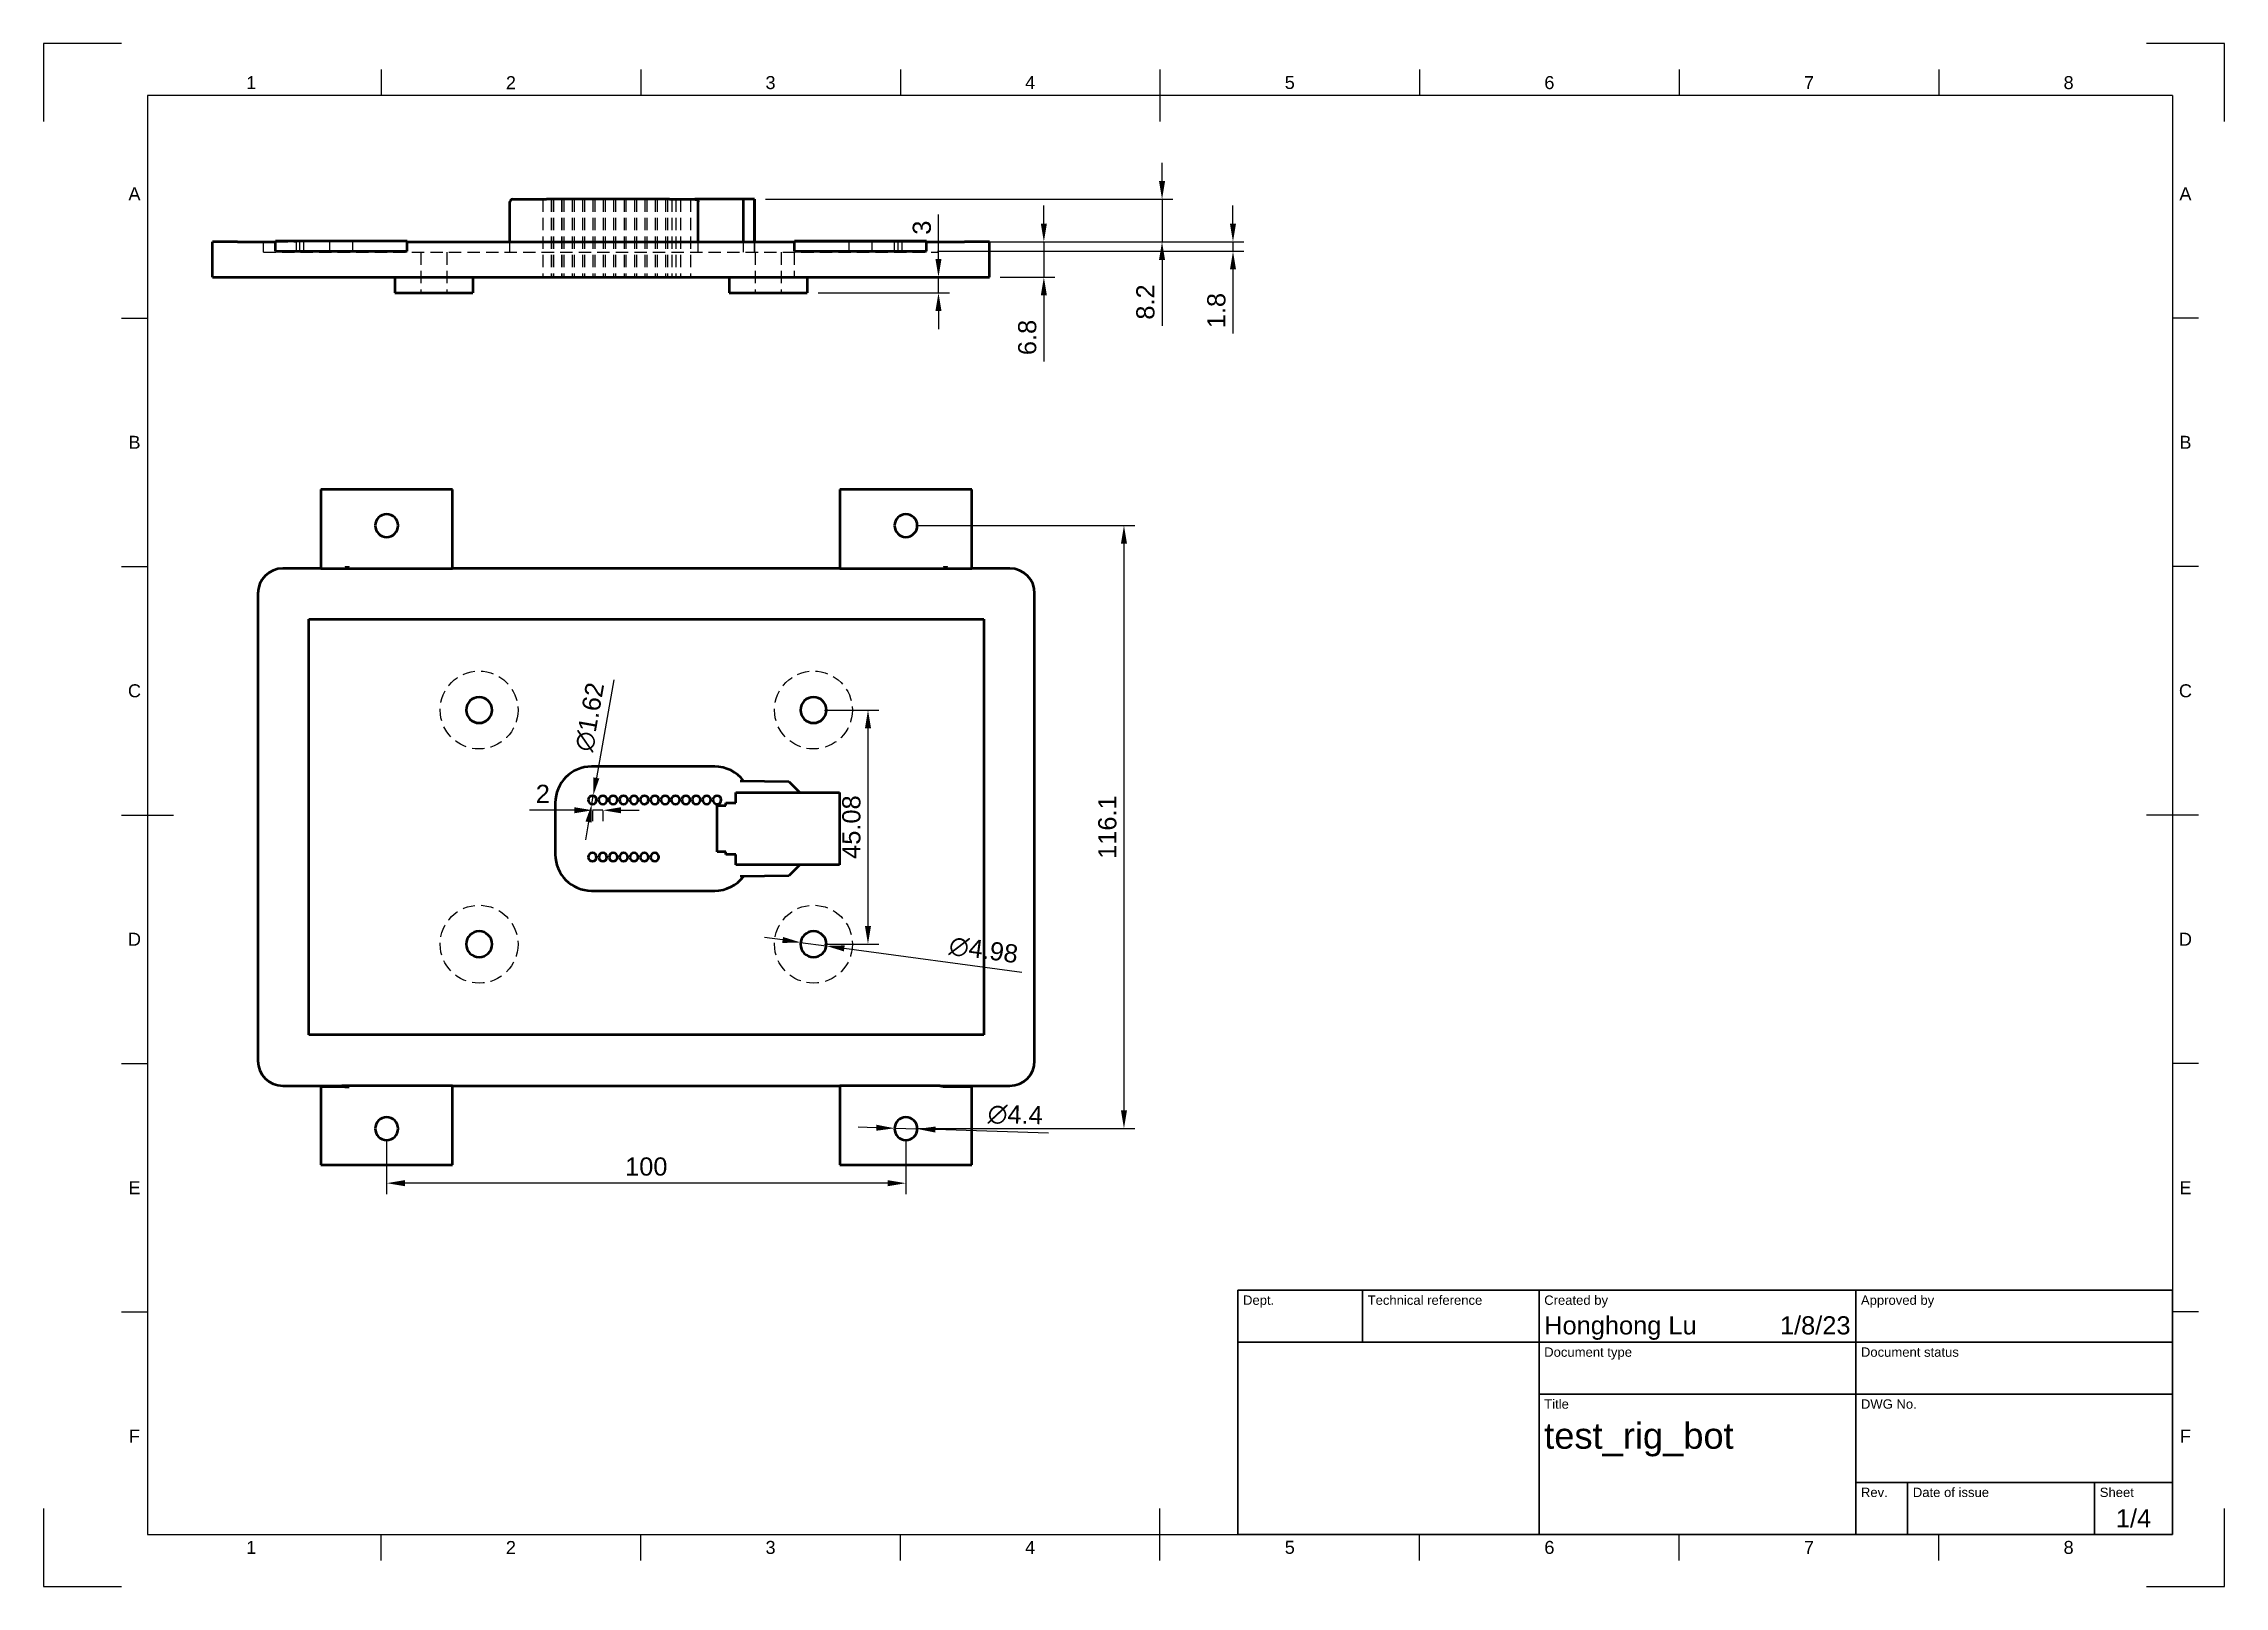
# Model space of a CAD drawing. Header units: millimetres. Extents: x 0 to 420, y 0 to 297.
import ezdxf
from ezdxf.enums import TextEntityAlignment as Align

# ---------------------------------------------------------------- set-up
doc = ezdxf.new("R2010")
doc.units = ezdxf.units.MM
doc.header["$LTSCALE"] = 0.75
doc.linetypes.add('HIDDEN2', pattern=[4.7625, 3.175, -1.5875])
for name, color, linetype, lineweight in [('BORDER', 7, 'Continuous', 25), ('FD_Dimensions', 7, 'Continuous', 25), ('Hidden', 7, 'HIDDEN2', 25), ('TITLEBLOCK', 7, 'Continuous', 35), ('Visible', 7, 'Continuous', 50)]:
    doc.layers.add(name, color=color, linetype=linetype, lineweight=lineweight)
doc.styles.add('FusionTitle', font='Arial.ttf')
doc.styles.get("Standard").update_dxf_attribs({"font": 'Arial.ttf'})
doc.dimstyles.new('Dim-ISO-25', dxfattribs={"dimtxt": 3.5, "dimasz": 3.5, "dimexe": 2.1, "dimexo": 2.1, "dimgap": 1.4, "dimtad": 1, "dimzin": 12, "dimdsep": 46, "dimtxsty": 'Standard', "dimcen": 0, "dimazin": 3, "dimtp": 0.1, "dimtm": 0.1, "dimtfac": 0.714286, "dimtmove": 0, "dimatfit": 3, "dimfxl": 1, "dimtzin": 12, "dimarcsym": 0})

# ---------------------------------------------------------------- blocks, each defined once
blk = doc.blocks.new('ISO_A3_SHEET')
at = {"layer": 'BORDER'}
for p, q in [((65, 292), (65, 287)), ((115, 292), (115, 287)), ((165, 292), (165, 287)), ((215, 292), (215, 282)), ((265, 292), (265, 287)), ((315, 292), (315, 287)), ((365, 292), (365, 287)), ((410, 287), (20, 287)), ((20, 287), (20, 10)), ((410, 287), (410, 10)), ((15, 244.16666), (20, 244.16666)), ((415, 244.16666), (410, 244.16666)), ((15, 196.33333), (20, 196.33333)), ((415, 196.33333), (410, 196.33333)), ((15, 148.5), (25, 148.5)), ((415, 148.5), (405, 148.5)), ((15, 100.66667), (20, 100.66667)), ((415, 100.66667), (410, 100.66667)), ((15, 52.83334), (20, 52.83334)), ((415, 52.83334), (410, 52.83334)), ((215, 5), (215, 15)), ((20, 10), (410, 10)), ((65, 5), (65, 10)), ((115, 5), (115, 10)), ((165, 5), (165, 10)), ((265, 5), (265, 10)), ((315, 5), (315, 10)), ((365, 5), (365, 10))]:
    blk.add_line(p, q, dxfattribs=at)
at = {"layer": 'Defpoints'}
for p, q in [((15, 297), (0, 297)), ((0, 297), (0, 282)), ((420, 297), (405, 297)), ((420, 282), (420, 297)), ((0, 15), (0, 0)), ((420, 0), (420, 15)), ((0, 0), (15, 0)), ((405, 0), (420, 0))]:
    blk.add_line(p, q, dxfattribs=at)
at = {"layer": 'BORDER', "style": 'FusionTitle'}
for s, p in [('1', (40, 289.5)), ('2', (90, 289.5)), ('3', (140, 289.5)), ('4', (190, 289.5)), ('5', (240, 289.5)), ('6', (290, 289.5)), ('7', (340, 289.5)), ('8', (390, 289.5)), ('A', (17.5, 268.08333)), ('A', (412.5, 268.08333)), ('B', (17.5, 220.25)), ('B', (412.5, 220.25)), ('C', (17.5, 172.41667)), ('C', (412.5, 172.41667)), ('D', (17.5, 124.58334)), ('D', (412.5, 124.58334)), ('E', (17.5, 76.75001)), ('E', (412.5, 76.75001)), ('F', (17.5, 28.91668)), ('F', (412.5, 28.91668)), ('1', (40, 7.5)), ('2', (90, 7.5)), ('3', (140, 7.5)), ('4', (190, 7.5)), ('5', (240, 7.5)), ('6', (290, 7.5)), ('7', (340, 7.5)), ('8', (390, 7.5))]:
    blk.add_text(s, height=2.5, dxfattribs=at).set_placement(p, align=Align.MIDDLE)
blk = doc.blocks.new('ISO_TITLEBLOCK')
at = {"layer": 'TITLEBLOCK'}
for p, q in [((0, 47), (-180, 47)), ((-180, 47), (-180, 0)), ((-156, 37), (-156, 47)), ((-122, 0), (-122, 47)), ((-61, 0), (-61, 47)), ((0, 0), (0, 47)), ((-180, 37), (0, 37)), ((-122, 27), (0, 27)), ((-61, 10), (0, 10)), ((-51, 0), (-51, 10)), ((-15, 0), (-15, 10)), ((-180, 0), (0, 0))]:
    blk.add_line(p, q, dxfattribs=at)
at = {"layer": 'TITLEBLOCK', "style": 'FusionTitle'}
for s, p in [('Dept.', (-179, 46)), ('Technical reference', (-155, 46)), ('Created by', (-121, 46)), ('Approved by', (-60, 46)), ('Document type', (-121, 36)), ('Document status', (-60, 36)), ('Title', (-121, 26)), ('DWG No.', (-60, 26)), ('Rev.', (-60, 9)), ('Date of issue', (-50, 9)), ('Sheet', (-14, 9))]:
    blk.add_text(s, height=1.8, dxfattribs=at).set_placement(p, align=Align.TOP_LEFT)
for tag, height, p in [('DEPT', 3.5, (-179, 42)), ('TECHNICAL_REFERENCE', 3.5, (-155, 42)), ('CREATED_BY', 3.5, (-121, 42)), ('APPROVED_BY', 3.5, (-60, 42)), ('DOCUMENT_TYPE', 3.5, (-121, 32)), ('DOCUMENT_STATUS', 3.5, (-60, 32)), ('TITLE_1', 5, (-121, 21.5)), ('TITLE_2', 5, (-121, 14)), ('TITLE_3', 5, (-121, 6.5)), ('DATE_OF_ISSUE', 3.5, (-50, 5))]:
    blk.add_attdef(tag, text='', height=height, dxfattribs=at).set_placement(p, align=Align.TOP_LEFT)
for tag, p in [('CREATED_DATE', (-62, 42)), ('APPROVED_DATE', (-0.99, 42))]:
    blk.add_attdef(tag, text='', height=3.5, dxfattribs=at).set_placement(p, align=Align.TOP_RIGHT)
for tag, height, p in [('DRAWING_NUMBER', 5, (-30.5, 19.75)), ('REV', 3.5, (-56, 4.85)), ('SHEET', 3.5, (-7.5, 4.85))]:
    blk.add_attdef(tag, text='', height=height, dxfattribs=at).set_placement(p, align=Align.TOP_CENTER)
blk = doc.blocks.new('*D16')
at = {"layer": 'Defpoints', "color": 0, "transparency": 16777216}
for p in [(182.141127, 258.827401), (182.141127, 252.027401), (192.641127, 252.027401)]:
    blk.add_point(p, dxfattribs=at)
at = {"layer": 'FD_Dimensions', "color": 0, "lineweight": -2, "transparency": 16777216}
for p, q in [((192.641127, 262.327401), (192.641127, 265.827401)), ((184.241127, 258.827401), (194.741127, 258.827401)), ((192.641127, 258.827401), (192.641127, 252.027401)), ((184.241127, 252.027401), (194.741127, 252.027401)), ((192.641127, 248.527401), (192.641127, 235.829038))]:
    blk.add_line(p, q, dxfattribs=at)
at = {"layer": 'FD_Dimensions', "color": 0, "transparency": 16777216}
for points in [[(192.057794, 262.327401), (193.22446, 262.327401), (192.641127, 258.827401)], [(192.057794, 248.527401), (193.22446, 248.527401), (192.641127, 252.027401)]]:
    blk.add_solid(points, dxfattribs=at)
at = {"layer": 'FD_Dimensions', "color": 0, "transparency": 16777216, "insert": (189.454122, 240.42822), "char_height": 3.5, "attachment_point": 5, "rotation": 90}
blk.add_mtext('6.8', dxfattribs=at)
blk = doc.blocks.new('*D17')
at = {"layer": 'Defpoints', "color": 0, "transparency": 16777216}
for p in [(136.934206, 267.031831), (136.934206, 258.827401), (215.400107, 258.827401)]:
    blk.add_point(p, dxfattribs=at)
at = {"layer": 'FD_Dimensions', "color": 0, "lineweight": -2, "transparency": 16777216}
for p, q in [((215.400107, 270.531831), (215.400107, 274.031831)), ((139.034206, 267.031831), (217.500107, 267.031831)), ((215.400107, 267.031831), (215.400107, 258.827401)), ((139.034206, 258.827401), (217.500107, 258.827401)), ((215.400107, 255.327401), (215.400107, 242.686337))]:
    blk.add_line(p, q, dxfattribs=at)
at = {"layer": 'FD_Dimensions', "color": 0, "transparency": 16777216}
for points in [[(214.816774, 270.531831), (215.98344, 270.531831), (215.400107, 267.031831)], [(214.816774, 255.327401), (215.98344, 255.327401), (215.400107, 258.827401)]]:
    blk.add_solid(points, dxfattribs=at)
at = {"layer": 'FD_Dimensions', "color": 0, "transparency": 16777216, "insert": (212.213102, 247.256869), "char_height": 3.5, "attachment_point": 5, "rotation": 90}
blk.add_mtext('8.2', dxfattribs=at)
blk = doc.blocks.new('*D18')
at = {"layer": 'Defpoints', "color": 0, "transparency": 16777216}
for p in [(172.341127, 252.027401), (172.341127, 252.027401), (147.041127, 249.027401)]:
    blk.add_point(p, dxfattribs=at)
at = {"layer": 'FD_Dimensions', "color": 0, "lineweight": -2, "transparency": 16777216}
for p, q in [((172.341127, 255.527401), (172.341127, 264.119352)), ((172.341127, 249.027401), (172.341127, 252.027401)), ((149.141127, 249.027401), (174.441127, 249.027401)), ((172.341127, 245.527401), (172.341127, 242.027401))]:
    blk.add_line(p, q, dxfattribs=at)
at = {"layer": 'FD_Dimensions', "color": 0, "transparency": 16777216}
for points in [[(171.757794, 255.527401), (172.92446, 255.527401), (172.341127, 252.027401)], [(171.757794, 245.527401), (172.92446, 245.527401), (172.341127, 249.027401)]]:
    blk.add_solid(points, dxfattribs=at)
at = {"layer": 'FD_Dimensions', "color": 0, "transparency": 16777216, "insert": (169.152928, 261.573377), "char_height": 3.5, "attachment_point": 5, "rotation": 90}
blk.add_mtext('3', dxfattribs=at)
blk = doc.blocks.new('*D19')
at = {"layer": 'Defpoints', "color": 0, "transparency": 16777216}
for p in [(170.041127, 257.027401), (182.141127, 258.827401), (229.063636, 257.027401)]:
    blk.add_point(p, dxfattribs=at)
at = {"layer": 'FD_Dimensions', "color": 0, "lineweight": -2, "transparency": 16777216}
for p, q in [((229.063636, 262.327401), (229.063636, 265.827401)), ((172.141127, 257.027401), (231.163636, 257.027401)), ((184.241127, 258.827401), (231.163636, 258.827401)), ((229.063636, 258.827401), (229.063636, 257.027401)), ((229.063636, 253.527401), (229.063636, 241.177606))]:
    blk.add_line(p, q, dxfattribs=at)
at = {"layer": 'FD_Dimensions', "color": 0, "transparency": 16777216}
for points in [[(228.480302, 262.327401), (229.646969, 262.327401), (229.063636, 258.827401)], [(228.480302, 253.527401), (229.646969, 253.527401), (229.063636, 257.027401)]]:
    blk.add_solid(points, dxfattribs=at)
at = {"layer": 'FD_Dimensions', "color": 0, "transparency": 16777216, "insert": (225.87663, 245.602504), "char_height": 3.5, "attachment_point": 5, "rotation": 90}
blk.add_mtext('1.8', dxfattribs=at)
blk = doc.blocks.new('*D20')
at = {"layer": 'Defpoints', "color": 0, "transparency": 16777216}
for p in [(105.840935, 152.194465), (105.557465, 150.599459)]:
    blk.add_point(p, dxfattribs=at)
at = {"layer": 'FD_Dimensions', "color": 0, "lineweight": -2, "transparency": 16777216}
for p, q in [((109.806636, 174.508381), (106.453369, 155.640467)), ((105.557465, 150.599459), (105.840935, 152.194465)), ((104.945031, 147.153458), (104.332596, 143.707457))]:
    blk.add_line(p, q, dxfattribs=at)
at = {"layer": 'FD_Dimensions', "color": 0, "transparency": 16777216}
for points in [[(105.879036, 155.742539), (107.027703, 155.538394), (105.840935, 152.194465)], [(104.370697, 147.25553), (105.519364, 147.051386), (105.557465, 150.599459)]]:
    blk.add_solid(points, dxfattribs=at)
at = {"layer": 'FD_Dimensions', "color": 0, "transparency": 16777216, "insert": (105.202009, 167.372219), "char_height": 3.5, "attachment_point": 5, "rotation": 79.92244947}
blk.add_mtext('∅1.62', dxfattribs=at)
blk = doc.blocks.new('*D21')
at = {"layer": 'Defpoints', "color": 0, "transparency": 16777216}
for p in [(145.801857, 123.965492), (150.736172, 123.292486)]:
    blk.add_point(p, dxfattribs=at)
at = {"layer": 'FD_Dimensions', "color": 0, "lineweight": -2, "transparency": 16777216}
for p, q in [((142.333965, 124.438489), (138.866073, 124.911485)), ((145.801857, 123.965492), (150.736172, 123.292486)), ((188.365797, 118.160069), (154.204064, 122.81949))]:
    blk.add_line(p, q, dxfattribs=at)
at = {"layer": 'FD_Dimensions', "color": 0, "transparency": 16777216}
for points in [[(142.412798, 125.01647), (142.255132, 123.860507), (145.801857, 123.965492)], [(154.282896, 123.397472), (154.125231, 122.241508), (150.736172, 123.292486)]]:
    blk.add_solid(points, dxfattribs=at)
at = {"layer": 'FD_Dimensions', "color": 0, "transparency": 16777216, "insert": (181.028493, 122.47613), "char_height": 3.5, "attachment_point": 5, "rotation": 352.233167}
blk.add_mtext('∅4.98', dxfattribs=at)
blk = doc.blocks.new('*D22')
at = {"layer": 'Defpoints', "color": 0, "transparency": 16777216}
for p in [(163.870073, 88.18724), (168.267955, 88.050738)]:
    blk.add_point(p, dxfattribs=at)
at = {"layer": 'FD_Dimensions', "color": 0, "lineweight": -2, "transparency": 16777216}
for p, q in [((160.371758, 88.295822), (156.873442, 88.404403)), ((163.870073, 88.18724), (168.267955, 88.050738)), ((193.509426, 87.267289), (171.766271, 87.942157))]:
    blk.add_line(p, q, dxfattribs=at)
at = {"layer": 'FD_Dimensions', "color": 0, "transparency": 16777216}
for points in [[(160.389855, 88.878874), (160.353661, 87.712769), (163.870073, 88.18724)], [(171.784367, 88.525209), (171.748174, 87.359104), (168.267955, 88.050738)]]:
    blk.add_solid(points, dxfattribs=at)
at = {"layer": 'FD_Dimensions', "color": 0, "transparency": 16777216, "insert": (187.131576, 90.751718), "char_height": 3.5, "attachment_point": 5, "rotation": 358.22222838}
blk.add_mtext('∅4.4', dxfattribs=at)
blk = doc.blocks.new('*D23')
at = {"layer": 'Defpoints', "color": 0, "transparency": 16777216}
for p in [(105.6992, 151.396962), (107.6992, 151.396962), (105.6992, 149.41526)]:
    blk.add_point(p, dxfattribs=at)
at = {"layer": 'FD_Dimensions', "color": 0, "lineweight": -2, "transparency": 16777216}
for p, q in [((102.1992, 149.41526), (93.580987, 149.41526)), ((107.6992, 149.41526), (105.6992, 149.41526)), ((105.6992, 149.296962), (105.6992, 147.31526)), ((107.6992, 149.296962), (107.6992, 147.31526)), ((111.1992, 149.41526), (114.6992, 149.41526))]:
    blk.add_line(p, q, dxfattribs=at)
at = {"layer": 'FD_Dimensions', "color": 0, "transparency": 16777216}
for points in [[(102.1992, 149.998594), (102.1992, 148.831927), (105.6992, 149.41526)], [(111.1992, 149.998594), (111.1992, 148.831927), (107.6992, 149.41526)]]:
    blk.add_solid(points, dxfattribs=at)
at = {"layer": 'FD_Dimensions', "color": 0, "transparency": 16777216, "insert": (96.140094, 152.572423), "char_height": 3.5, "attachment_point": 5}
blk.add_mtext('2', dxfattribs=at)
blk = doc.blocks.new('*D24')
at = {"layer": 'Defpoints', "color": 0, "transparency": 16777216}
for p in [(148.269014, 168.708989), (148.269014, 123.628989), (158.769014, 123.628989)]:
    blk.add_point(p, dxfattribs=at)
at = {"layer": 'FD_Dimensions', "color": 0, "lineweight": -2, "transparency": 16777216}
for p, q in [((150.369014, 168.708989), (160.869014, 168.708989)), ((158.769014, 165.208989), (158.769014, 127.128989)), ((150.369014, 123.628989), (160.869014, 123.628989))]:
    blk.add_line(p, q, dxfattribs=at)
at = {"layer": 'FD_Dimensions', "color": 0, "transparency": 16777216}
for points in [[(158.185681, 165.208989), (159.352348, 165.208989), (158.769014, 168.708989)], [(158.185681, 127.128989), (159.352348, 127.128989), (158.769014, 123.628989)]]:
    blk.add_solid(points, dxfattribs=at)
at = {"layer": 'FD_Dimensions', "color": 0, "transparency": 16777216, "insert": (155.582009, 146.168989), "char_height": 3.5, "attachment_point": 5, "rotation": 90}
blk.add_mtext('45.08', dxfattribs=at)
blk = doc.blocks.new('*D25')
at = {"layer": 'Defpoints', "color": 0, "transparency": 16777216}
for p in [(66.069014, 88.118989), (166.069014, 88.118989), (66.069014, 77.618989)]:
    blk.add_point(p, dxfattribs=at)
at = {"layer": 'FD_Dimensions', "color": 0, "lineweight": -2, "transparency": 16777216}
for p, q in [((66.069014, 86.018989), (66.069014, 75.518989)), ((166.069014, 86.018989), (166.069014, 75.518989)), ((162.569014, 77.618989), (69.569014, 77.618989))]:
    blk.add_line(p, q, dxfattribs=at)
at = {"layer": 'FD_Dimensions', "color": 0, "transparency": 16777216}
for points in [[(69.569014, 78.202323), (69.569014, 77.035656), (66.069014, 77.618989)], [(162.569014, 78.202323), (162.569014, 77.035656), (166.069014, 77.618989)]]:
    blk.add_solid(points, dxfattribs=at)
at = {"layer": 'FD_Dimensions', "color": 0, "transparency": 16777216, "insert": (116.069014, 80.805995), "char_height": 3.5, "attachment_point": 5}
blk.add_mtext('100', dxfattribs=at)
blk = doc.blocks.new('*D26')
at = {"layer": 'Defpoints', "color": 0, "transparency": 16777216}
for p in [(166.069014, 204.218989), (166.069014, 88.118989), (208.069014, 88.118989)]:
    blk.add_point(p, dxfattribs=at)
at = {"layer": 'FD_Dimensions', "color": 0, "lineweight": -2, "transparency": 16777216}
for p, q in [((168.169014, 204.218989), (210.169014, 204.218989)), ((208.069014, 200.718989), (208.069014, 91.618989)), ((168.169014, 88.118989), (210.169014, 88.118989))]:
    blk.add_line(p, q, dxfattribs=at)
at = {"layer": 'FD_Dimensions', "color": 0, "transparency": 16777216}
for points in [[(207.485681, 200.718989), (208.652348, 200.718989), (208.069014, 204.218989)], [(207.485681, 91.618989), (208.652348, 91.618989), (208.069014, 88.118989)]]:
    blk.add_solid(points, dxfattribs=at)
at = {"layer": 'FD_Dimensions', "color": 0, "transparency": 16777216, "insert": (204.882009, 146.168989), "char_height": 3.5, "attachment_point": 5, "rotation": 90}
blk.add_mtext('116.1', dxfattribs=at)

msp = doc.modelspace()

# ---------------------------------------------------------------- linework, layer by layer
at = {"layer": 'Hidden'}
for p, q in [((96.161, 267.032), (96.161, 252.027)), ((96.176, 267.032), (96.176, 252.027)), ((97.766, 267.032), (97.766, 252.027)), ((97.781, 267.032), (97.781, 252.027)), ((98.161, 267.032), (98.161, 252.027)), ((98.176, 267.032), (98.176, 252.027)), ((99.766, 267.032), (99.766, 252.027)), ((99.781, 267.032), (99.781, 252.027)), ((100.161, 267.032), (100.161, 252.027)), ((100.176, 267.032), (100.176, 252.027)), ((101.766, 267.032), (101.766, 252.027)), ((101.781, 267.032), (101.781, 252.027)), ((102.161, 267.032), (102.161, 252.027)), ((102.176, 267.032), (102.176, 252.027)), ((103.766, 267.032), (103.766, 252.027)), ((103.781, 267.032), (103.781, 252.027)), ((104.161, 267.032), (104.161, 252.027)), ((104.176, 267.032), (104.176, 252.027)), ((105.766, 267.032), (105.766, 252.027)), ((105.781, 267.032), (105.781, 252.027)), ((106.161, 267.032), (106.161, 252.027)), ((106.176, 267.032), (106.176, 252.027)), ((107.766, 267.032), (107.766, 252.027)), ((107.781, 267.032), (107.781, 252.027)), ((108.161, 267.032), (108.161, 252.027)), ((108.176, 267.032), (108.176, 252.027)), ((109.766, 267.032), (109.766, 252.027)), ((109.781, 267.032), (109.781, 252.027)), ((110.161, 267.032), (110.161, 252.027)), ((111.781, 267.032), (111.781, 252.027)), ((112.161, 267.032), (112.161, 252.027)), ((113.781, 267.032), (113.781, 252.027)), ((114.161, 267.032), (114.161, 252.027)), ((115.781, 267.032), (115.781, 252.027)), ((116.161, 267.032), (116.161, 252.027)), ((117.781, 267.032), (117.781, 252.027)), ((118.161, 267.032), (118.161, 252.027)), ((119.781, 267.032), (119.781, 252.027)), ((120.161, 267.032), (120.161, 252.027)), ((120.994, 267.032), (120.994, 252.027)), ((120.994, 267.032), (120.994, 252.027)), ((121.781, 267.032), (121.781, 252.027)), ((122.669, 267.032), (122.669, 252.027)), ((122.67, 267.032), (122.67, 252.027)), ((124.57, 267.032), (124.57, 252.027)), ((126.077, 256.827), (126.077, 266.532)), ((42.341, 256.827), (42.341, 258.827)), ((42.341, 256.827), (172.341, 256.827)), ((44.641, 258.827), (48.696, 258.827)), ((48.696, 258.827), (48.696, 259.027)), ((70.041, 258.827), (48.696, 258.827)), ((48.696, 257.027), (48.696, 258.827)), ((49.356, 257.027), (49.356, 259.027)), ((50.126, 257.027), (50.126, 259.027)), ((55.141, 257.027), (55.141, 259.027)), ((59.541, 257.027), (59.541, 259.027)), ((72.651, 256.827), (72.651, 249.027)), ((77.631, 256.827), (77.631, 249.027)), ((89.82, 256.827), (89.82, 258.827)), ((126.076, 256.827), (126.076, 258.827)), ((134.766, 256.827), (134.766, 258.827)), ((136.927, 256.827), (136.927, 258.827)), ((136.934, 258.827), (136.934, 256.827)), ((137.051, 256.827), (137.051, 249.027)), ((142.031, 256.827), (142.031, 249.027)), ((144.541, 256.827), (144.541, 252.027)), ((163.896, 258.827), (144.641, 258.827)), ((155.141, 257.027), (155.141, 259.027)), ((159.541, 257.027), (159.541, 259.027)), ((163.896, 258.827), (163.896, 259.027)), ((163.896, 258.827), (170.041, 258.827)), ((163.896, 257.027), (163.896, 258.827)), ((164.556, 257.027), (164.556, 259.027)), ((165.326, 257.027), (165.326, 259.027)), ((172.341, 256.827), (172.341, 258.827))]:
    msp.add_line(p, q, dxfattribs=at)
for centre in [(83.869, 168.709), (148.269, 168.709), (83.869, 123.629), (148.269, 123.629)]:
    msp.add_circle(centre, 7.5, dxfattribs=at)
msp.add_open_spline([(126.077, 266.532), (126.077, 266.589), (126.062, 266.655), (126.01, 266.764), (125.962, 266.825), (125.856, 266.916), (125.776, 266.96), (125.62, 267.015), (125.515, 267.032), (125.426, 267.032)], degree=3, knots=[0, 0, 0, 0, 0.017019086, 0.017019086, 0.036335036, 0.036335036, 0.059072458, 0.059072458, 0.08580347, 0.08580347, 0.08580347, 0.08580347], dxfattribs=at)
at = {"layer": 'Visible'}
for p, q in [((89.82, 258.827), (89.82, 266.532)), ((90.32, 267.032), (96.82, 267.032)), ((120.52, 267.032), (96.82, 267.032)), ((120.52, 267.032), (125.425, 267.032)), ((134.766, 267.032), (125.425, 267.032)), ((126.076, 258.827), (126.076, 266.532)), ((136.927, 267.032), (134.766, 267.032)), ((134.766, 258.827), (134.766, 267.032)), ((136.927, 267.032), (136.934, 267.032)), ((136.927, 258.827), (136.927, 267.032)), ((136.934, 267.032), (136.934, 258.827)), ((37.341, 258.827), (32.541, 258.827)), ((32.541, 252.027), (32.541, 258.827)), ((37.341, 258.827), (44.641, 258.827)), ((44.641, 257.027), (44.641, 259.027)), ((44.641, 259.027), (70.041, 259.027)), ((44.641, 257.027), (70.041, 257.027)), ((70.041, 257.027), (70.041, 259.027)), ((70.041, 258.827), (144.641, 258.827)), ((144.641, 257.027), (144.641, 259.027)), ((144.641, 259.027), (170.041, 259.027)), ((144.641, 257.027), (170.041, 257.027)), ((170.041, 257.027), (170.041, 259.027)), ((170.041, 258.827), (177.341, 258.827)), ((182.141, 258.827), (177.341, 258.827)), ((182.141, 252.027), (182.141, 258.827)), ((32.541, 252.027), (37.341, 252.027)), ((37.341, 252.027), (177.341, 252.027)), ((67.641, 252.027), (67.641, 249.027)), ((82.641, 252.027), (82.641, 249.027)), ((132.041, 252.027), (132.041, 249.027)), ((147.041, 252.027), (147.041, 249.027)), ((177.341, 252.027), (182.141, 252.027)), ((67.641, 249.027), (82.641, 249.027)), ((132.041, 249.027), (147.041, 249.027))]:
    msp.add_line(p, q, dxfattribs=at)
at = {"layer": 'Visible', "extrusion": (-1e-16, -1, 0)}
for p, q in [((53.369, 211.169), (53.369, 195.969)), ((78.769, 211.169), (53.369, 211.169)), ((78.769, 195.969), (78.769, 211.169)), ((153.369, 211.169), (153.369, 195.969)), ((178.769, 211.169), (153.369, 211.169)), ((178.769, 195.969), (178.769, 211.169)), ((53.369, 195.969), (46.069, 195.969)), ((53.369, 195.969), (78.769, 195.969)), ((58.854, 196.169), (58.084, 196.169)), ((153.369, 195.969), (78.769, 195.969)), ((153.369, 195.969), (178.769, 195.969)), ((174.054, 196.169), (173.284, 196.169)), ((186.069, 195.969), (178.769, 195.969)), ((41.269, 191.169), (41.269, 101.169)), ((190.869, 101.169), (190.869, 191.169)), ((51.069, 106.169), (51.069, 186.169)), ((51.069, 186.169), (181.069, 186.169)), ((181.069, 186.169), (181.069, 106.169)), ((129.247, 157.823), (105.547, 157.823)), ((133.298, 150.823), (133.298, 152.804)), ((133.298, 152.804), (145.662, 152.804)), ((134.154, 155.088), (143.494, 154.972)), ((143.494, 154.972), (145.662, 152.804)), ((145.662, 152.804), (153.269, 152.804)), ((153.269, 152.804), (153.269, 138.934)), ((98.547, 150.823), (98.547, 140.923)), ((129.722, 141.423), (129.722, 150.323)), ((129.722, 150.323), (131.397, 150.323)), ((131.397, 150.323), (131.398, 150.823)), ((131.398, 150.823), (133.298, 150.823)), ((131.398, 141.423), (129.722, 141.423)), ((131.398, 140.923), (131.398, 141.423)), ((133.298, 140.923), (131.398, 140.923)), ((133.298, 138.934), (133.298, 140.923)), ((145.655, 138.934), (133.298, 138.934)), ((145.655, 138.934), (143.494, 136.773)), ((153.269, 138.934), (145.655, 138.934)), ((143.494, 136.773), (134.153, 136.658)), ((105.547, 133.923), (129.248, 133.923)), ((181.069, 106.169), (51.069, 106.169)), ((46.069, 96.369), (57.424, 96.369)), ((53.369, 96.169), (53.369, 81.169)), ((58.084, 96.169), (53.369, 96.169)), ((78.769, 96.369), (57.424, 96.369)), ((58.084, 96.169), (58.854, 96.169)), ((78.769, 96.369), (153.369, 96.369)), ((78.769, 81.169), (78.769, 96.369)), ((153.369, 96.369), (153.369, 81.169)), ((172.624, 96.369), (153.369, 96.369)), ((172.624, 96.369), (186.069, 96.369)), ((178.769, 96.169), (174.054, 96.169)), ((178.769, 81.169), (178.769, 96.169)), ((53.369, 81.169), (78.769, 81.169)), ((153.369, 81.169), (178.769, 81.169))]:
    msp.add_line(p, q, dxfattribs=at)
at = {"layer": 'Visible', "extrusion": (0, 0, -1)}
for centre, radius in [((-66.069, 204.219), 2.2), ((-166.069, 204.219), 2.2), ((-83.869, 168.709), 2.49), ((-148.269, 168.709), 2.49), ((-105.699, 151.397), 0.81), ((-107.699, 151.397), 0.81), ((-109.699, 151.397), 0.81), ((-111.699, 151.397), 0.81), ((-113.699, 151.397), 0.81), ((-115.699, 151.397), 0.81), ((-117.699, 151.397), 0.81), ((-119.699, 151.397), 0.81), ((-121.699, 151.397), 0.81), ((-123.699, 151.397), 0.81), ((-125.699, 151.397), 0.81), ((-127.699, 151.397), 0.81), ((-129.699, 151.397), 0.81), ((-105.699, 140.397), 0.795), ((-107.699, 140.397), 0.795), ((-109.699, 140.397), 0.795), ((-111.699, 140.397), 0.795), ((-113.699, 140.397), 0.795), ((-115.699, 140.397), 0.795), ((-117.699, 140.397), 0.795), ((-83.869, 123.629), 2.49), ((-148.269, 123.629), 2.49), ((-66.069, 88.119), 2.2), ((-166.069, 88.119), 2.2)]:
    msp.add_circle(centre, radius, dxfattribs=at)
at = {"layer": 'Visible'}
for centre, radius, start, end in [((90.32, 266.532), 0.5, 90, 180), ((46.069, 191.169), 4.8, 90, 180), ((186.069, 191.169), 4.8, 0, 90), ((105.547, 150.823), 7, 90, 180), ((129.25, 150.825), 6.998, 37.44693, 90.01769), ((105.547, 140.923), 7, 180, 270), ((129.248, 140.923), 7, 270, 322.54485), ((46.069, 101.169), 4.8, 180, 270), ((186.069, 101.169), 4.8, 270, 0), ((58.469, 98.629), 2.49, 245.17993, 261.09702)]:
    msp.add_arc(centre, radius, start, end, dxfattribs=at)
at = {"layer": 'Visible', "extrusion": (0, 0, -1)}
for centre, start, end in [((-58.469, 193.709), 81.09702, 98.90298), ((-173.669, 193.709), 81.09702, 98.90298), ((-58.469, 98.629), 261.09702, 278.90298), ((-173.669, 98.629), 261.09702, 294.82007)]:
    msp.add_arc(centre, 2.49, start, end, dxfattribs=at)
at = {"layer": 'Visible'}
msp.add_open_spline([(125.425, 267.032), (125.514, 267.032), (125.619, 267.015), (125.775, 266.96), (125.854, 266.916), (125.961, 266.825), (126.009, 266.764), (126.061, 266.655), (126.076, 266.589), (126.076, 266.532)], degree=3, knots=[0.263263095, 0.263263095, 0.263263095, 0.263263095, 0.289998405, 0.289998405, 0.312737974, 0.312737974, 0.332054341, 0.332054341, 0.349072755, 0.349072755, 0.349072755, 0.349072755], dxfattribs=at)

# ---------------------------------------------------------------- block references
at = {"layer": 'BORDER'}
msp.add_blockref('ISO_A3_SHEET', (0, 0), dxfattribs=at)
at = {"layer": 'TITLEBLOCK'}
msp.add_blockref('ISO_TITLEBLOCK', (410, 10), dxfattribs=at).add_auto_attribs({'CREATED_DATE': '1/8/23', 'SHEET': '1/4', 'TITLE_1': 'test_rig_bot', 'CREATED_BY': 'Honghong Lu'})

# ---------------------------------------------------------------- dimensions: what is measured, and where the dimension line sits
at = {"layer": 'FD_Dimensions'}
for p1, p2, distance, picture, middle in [((136.9342, 267.0318), (136.9342, 258.8274), 78.4659, '*D17', (212.2131, 247.2569)), ((182.141, 258.827), (182.141, 252.027), 10.5, '*D16', (189.454, 240.428)), ((166.069, 204.219), (166.069, 88.119), 42, '*D26', (204.882, 146.169)), ((148.269, 168.709), (148.269, 123.629), 10.5, '*D24', (155.582, 146.169)), ((107.699, 151.397), (105.699, 151.397), 1.982, '*D23', (96.14, 152.572)), ((166.069, 88.119), (66.069, 88.119), 10.5, '*D25', (116.069, 80.806))]:
    dim = msp.add_aligned_dim(p1=p1, p2=p2, distance=distance, dimstyle='Dim-ISO-25', override={"dimlfac": 1, "dimclrd": 0, "dimclre": 0}, dxfattribs=at)
    dim.commit()
    dim.dimension.update_dxf_attribs({"geometry": picture, "text_midpoint": middle})
for base, p1, p2, angle, picture, middle in [((229.064, 257.027), (182.141, 258.827), (170.041, 257.027), 90, '*D19', (225.877, 245.603)), ((172.341, 252.027), (147.041, 249.027), (172.341, 252.027), 270, '*D18', (169.153, 261.573))]:
    dim = msp.add_linear_dim(base=base, p1=p1, p2=p2, angle=angle, dimstyle='Dim-ISO-25', override={"dimlfac": 1, "dimclrd": 0, "dimclre": 0}, dxfattribs=at)
    dim.commit()
    dim.dimension.update_dxf_attribs({"geometry": picture, "text_midpoint": middle})
for p1, p2, picture, middle in [((105.557, 150.599), (105.841, 152.194), '*D20', (108.436, 166.797)), ((145.802, 123.965), (150.736, 123.292), '*D21', (180.585, 119.221)), ((163.87, 88.187), (168.268, 88.051), '*D22', (187.03, 87.468))]:
    dim = msp.add_diameter_dim_2p(p1=p1, p2=p2, dimstyle='Dim-ISO-25', override={"dimlfac": 1}, dxfattribs=at)
    dim.commit()
    dim.dimension.update_dxf_attribs({"geometry": picture, "text_midpoint": middle, "dimtype": 163})

doc.saveas('drawing.dxf')
